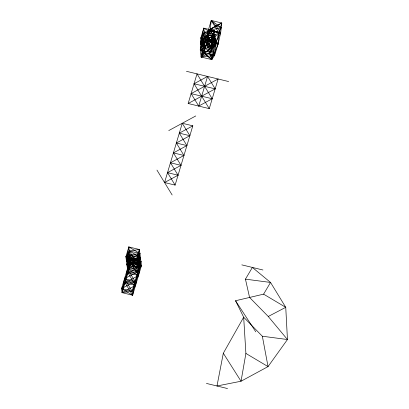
<?xml version="1.0" encoding="UTF-8"?>
<svg xmlns="http://www.w3.org/2000/svg" width="409" height="409" viewBox="0 0 409 409"><rect width="100%" height="100%" fill="white"/><g stroke="black" fill="none" stroke-linecap="round" stroke-linejoin="round"><path stroke-width="0.61" d="M203.769 28.139L200.374 44.208L210.809 52.531L215.369 38.748L205.338 40.21L207.578 41.299L214.567 55.45L203.968 52.879L218.166 43.87L215.891 42.771L208.288 30.327L210.134 30.118L220.691 32.715L210.809 52.531L200.257 49.97L200.819 38.022L203.769 28.139L214.326 30.706L215.891 42.771L214.567 55.45L211.75 59.607L201.151 57.035L200.257 49.97L204.296 32.163L214.326 30.706L210.926 46.769L210.809 52.531L211.75 59.607L200.257 49.97L204.817 36.186L214.848 34.724L210.809 52.531L201.151 57.035L204.817 36.186L215.369 38.748L211.75 59.607L203.968 52.879L205.338 40.21L211.238 20.45L221.79 23.011L220.691 32.715L218.166 43.87L214.567 55.45L201.151 57.035L205.338 40.21L210.134 30.118L211.238 20.45L221.264 27.664L218.841 32.894L218.166 43.87L211.75 59.607L205.338 40.21L203.769 28.139L214.848 34.724L210.926 46.769L200.257 49.97L205.338 40.21L218.841 32.894L220.691 32.715L215.952 25.885L211.238 20.45L218.841 32.894L208.288 30.327L207.578 41.299L203.968 52.879L201.151 57.035L207.578 41.299L210.134 30.118L215.952 25.885L221.79 23.011L215.891 42.771L211.75 59.607M201.151 57.035L215.891 42.771L204.817 36.186L200.374 44.208L211.376 40.583L214.848 34.724L204.296 32.163L200.374 44.208L210.926 46.769L211.376 40.583L214.326 30.706M139.387 249.5L136.437 259.383L126.407 260.84L129.878 254.986L140.957 261.571L137.48 267.425L126.407 260.84L128.835 246.939L139.387 249.5L141.478 265.594L132.628 295.232L122.071 292.665L121.55 288.642L130.399 259.004L140.43 257.547L135.578 285.349L132.102 291.208L132.628 295.232L121.55 288.642L125.026 282.788L129.878 254.986L139.909 253.524L137.48 267.425L127.45 268.887L135.057 281.326L135.578 285.349L122.071 292.665L124.5 278.764L127.976 272.91L130.399 259.004L140.957 261.571L138.528 275.472L135.057 281.326L132.628 295.232L125.026 282.788L124.5 278.764L138.007 271.448L141.478 265.594L130.399 259.004L126.928 264.863L138.007 271.448L127.976 272.91L125.885 256.816L128.835 246.939L139.909 253.524L136.959 263.406L126.928 264.863L129.356 250.962L139.387 249.5L136.959 263.406L126.407 260.84L129.356 250.962L139.909 253.524L136.437 259.383L138.528 275.472L125.026 282.788L135.578 285.349L127.976 272.91L141.478 265.594L130.926 263.028L128.835 246.939M245.896 353.432L268.043 366.602L262.348 336.234L243.672 317.21L245.896 353.432L241.039 381.234L216.985 385.989L223.314 353.243L243.672 317.21L235.543 300.743L263.595 294.158L285.748 307.328L287.45 339.526L268.043 366.602L241.039 381.234L223.314 353.243M126.928 264.863L129.878 254.986L140.43 257.547L137.48 267.425L126.928 264.863L140.43 257.547L129.356 250.962L125.885 256.816L136.959 263.406L140.43 257.547M140.957 261.571L132.102 291.208L122.071 292.665L130.926 263.028L140.957 261.571L127.45 268.887L138.528 275.472L130.926 263.028L127.45 268.887L138.007 271.448L130.399 259.004M164.556 182.537L182.261 123.262L192.813 125.824L175.108 185.098L164.556 182.537L178.058 175.221L170.456 162.777L183.963 155.461L176.356 143.022L189.863 135.706L182.261 123.262M188.16 103.503L197.01 73.865L212.215 98.753L198.713 106.069L191.11 93.625L218.115 78.993L209.265 108.63L188.16 103.503L215.165 88.871L207.562 76.432L194.06 83.748L209.265 108.63M198.713 106.069L207.562 76.432M210.926 46.769L215.369 38.748L204.296 32.163L200.819 38.022L210.926 46.769L204.296 32.163M245.441 279.153L252.384 267.44L270.543 282.445L285.748 307.328L268.248 316.479L249.572 297.45L245.441 279.153L270.543 282.445L263.595 294.158M200.257 49.97L215.369 38.748M200.374 44.208L214.848 34.724M207.578 41.299L220.691 32.715L208.288 30.327L215.952 25.885L221.264 27.664L210.134 30.118L218.166 43.87L207.578 41.299L215.891 42.771L205.338 40.21L218.166 43.87M208.288 30.327L221.79 23.011M168.753 130.578L195.763 115.946M175.108 185.098L167.506 172.659L181.008 165.343L173.406 152.9L186.913 145.584L179.311 133.14L192.813 125.824M126.407 260.84L139.909 253.524M135.057 281.326L121.55 288.642L132.102 291.208L124.5 278.764L135.057 281.326L125.026 282.788M262.348 336.234L287.45 339.526L268.248 316.479M200.819 38.022L211.376 40.583M186.458 71.304L228.667 81.555M194.06 83.748L215.165 88.871M191.11 93.625L212.215 98.753M179.311 133.14L189.863 135.706M176.356 143.022L186.913 145.584M173.406 152.9L183.963 155.461M170.456 162.777L181.008 165.343M167.506 172.659L178.058 175.221M241.831 264.874L262.936 270.001M125.885 256.816L136.437 259.383M127.976 272.91L138.528 275.472M206.427 383.422L227.537 388.55M210.134 30.118L218.841 32.894M124.5 278.764L135.578 285.349M235.543 300.743L255.789 331.837M156.954 170.093L172.158 194.981M129.356 250.962L136.959 263.406M129.878 254.986L137.48 267.425M204.817 36.186L210.809 52.531"/></g></svg>
